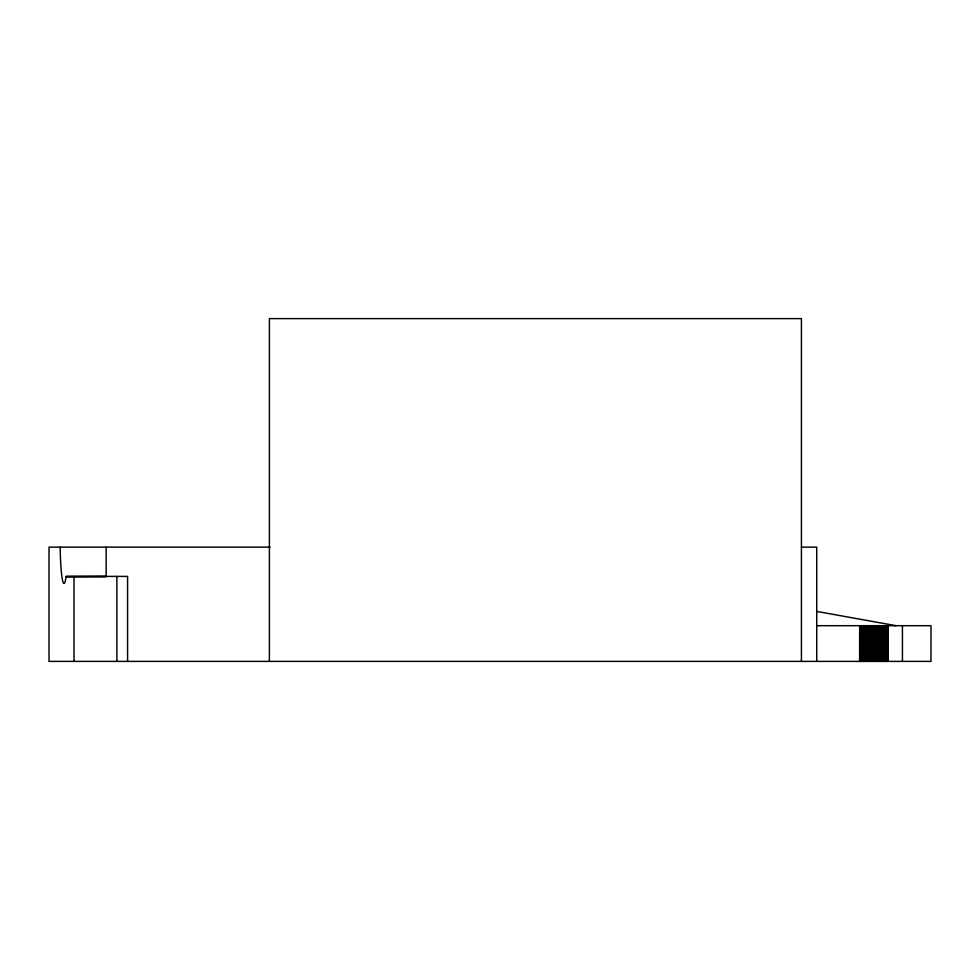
<?xml version="1.0" encoding="UTF-8"?>
<svg xmlns="http://www.w3.org/2000/svg" width="980" height="980" viewBox="0 0 980 980"><rect width="100%" height="100%" fill="white"/><g stroke="black" fill="none" stroke-linecap="round" stroke-linejoin="round"><path stroke-width="1.47" d="M106.159 576.412L66.126 576.644L106.159 576.644L106.159 547.134M270.1 547.134L49 547.134L49 661.39L930.976 661.39L931 625.693L816.732 625.693M801.42 547.134L816.732 547.134L816.732 661.39M66.138 576.375L127.584 576.412L127.584 661.39M816.732 611.41L896.002 625.693M60.172 547.134L60.172 547.404A43.022 3.883 -90 0 0 66.113 576.559M902.433 625.693L902.433 661.39M888.101 625.693L888.101 661.39M887.843 625.693L887.66 661.39M887.451 625.693L887.451 661.39M887.206 625.693L887.206 661.39M886.912 625.693L886.912 661.39M886.594 625.693L886.594 661.39M886.239 625.693L886.239 661.39M885.846 625.693L885.846 661.39M885.418 625.693L885.418 661.39M884.965 625.693L884.965 661.39M884.487 625.693L884.487 661.39M883.972 625.693L883.972 661.39M883.421 625.693L883.421 661.39M882.858 625.693L882.858 661.39M882.27 625.693L882.27 661.39M881.645 625.693L881.645 661.39M881.008 625.693L881.008 661.39M880.359 625.693L880.359 661.39M879.673 625.693L879.673 661.39M878.986 625.693L878.986 661.39M878.276 625.693L878.276 661.39M877.566 625.693L877.566 661.39M876.843 625.693L876.843 661.39M876.108 625.693L876.108 661.39M875.361 625.693L875.361 661.39M874.613 625.693L874.613 661.39M873.866 625.693L873.866 661.39M873.119 625.693L873.119 661.39M872.372 625.693L872.372 661.39M871.637 625.693L871.637 661.39M870.902 625.693L870.902 661.39M870.167 625.693L870.167 661.39M869.456 625.693L869.456 661.39M868.745 625.693L868.745 661.39M868.06 625.693L868.06 661.39M867.386 625.693L867.386 661.39M866.724 625.693L866.724 661.39M866.087 625.693L866.087 661.39M865.475 625.693L865.475 661.39M864.875 625.693L864.875 661.39M864.311 625.693L864.311 661.39M863.772 625.693L863.772 661.39M863.258 625.693L863.258 661.39M862.768 625.693L862.768 661.39M862.314 625.693L862.314 661.39M861.886 625.693L861.886 661.39M861.494 625.693L861.494 661.39M861.138 625.693L861.138 661.39M860.82 625.693L860.82 661.39M860.538 625.693L860.538 661.39M860.281 625.693L860.281 661.39M860.073 625.693L859.901 661.39M859.766 625.693L859.766 661.39M859.668 625.693L859.607 661.39M801.432 661.39L801.432 318.61L269.39 318.61L269.39 661.39M116.877 576.412L116.877 661.39M74.027 576.412L74.027 661.39"/></g></svg>
